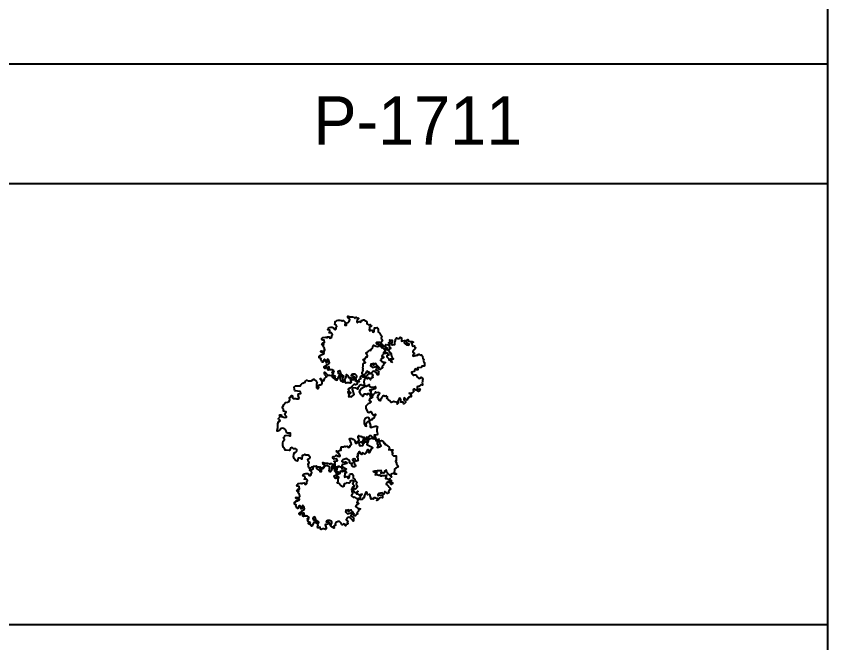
# Model space of a CAD drawing. Extents: x -74 to 94, y -49 to 40.
# Drawn here: x -26.44 to -16.39, y 20.81 to 28.57 of the extents above; entities that cross this region are included whole.
import ezdxf

# ---------------------------------------------------------------- set-up
doc = ezdxf.new("R2010")
doc.units = 0
doc.header["$LTSCALE"] = 100
doc.header["$MEASUREMENT"] = 0
doc.layers.add('FOLHA', color=3, linetype='CONTINUOUS')
doc.layers.add('P-ARVORE', color=2, linetype='CONTINUOUS')

# ---------------------------------------------------------------- blocks, each defined once
blk = doc.blocks.new('P-1712')
at = {"layer": 'P-ARVORE'}
for points in [[(0.552, 1.115), (0.553, 1.095), (0.553, 1.085, -0.241267), (0.578, 1.055), (0.582, 1.047), (0.588, 1.048), (0.599, 1.033), (0.594, 1.019), (0.592, 1.013), (0.592, 1.013), (0.594, 0.996), (0.608, 0.975), (0.586, 0.953), (0.586, 0.953), (0.579, 0.949, 0.173621), (0.535, 0.953, 0.819804), (0.538, 0.935, 0.238583), (0.554, 0.943, -0.071987), (0.562, 0.914, 0.4819), (0.606, 0.921, -2.033354), (0.608, 0.916, 0.200291), (0.594, 0.892, -0.184711), (0.62, 0.88, -0.06616), (0.63, 0.867, -0.3357), (0.664, 0.887, -0.100882), (0.64, 0.86, -0.328139), (0.62, 0.817, 0.072455), (0.598, 0.783, -0.04539), (0.614, 0.779, -0.409035), (0.621, 0.765, -0.231707), (0.6, 0.757, 0.688344), (0.594, 0.744, 0.463342), (0.584, 0.731, 0.184456), (0.643, 0.706, -0.713964), (0.644, 0.704, -0.221181), (0.621, 0.689, -0.314247), (0.608, 0.662, 0.565236), (0.607, 0.645), (0.61, 0.643), (0.603, 0.637), (0.594, 0.634), (0.581, 0.619), (0.566, 0.619, -0.457949), (0.566, 0.643, -0.060847), (0.524, 0.691, 0.212505), (0.5, 0.675, -0.463173), (0.491, 0.673, -0.876877), (0.492, 0.684), (0.501, 0.694), (0.472, 0.683), (0.467, 0.689), (0.462, 0.686, -0.248601), (0.459, 0.665), (0.482, 0.642), (0.525, 0.656), (0.538, 0.653), (0.535, 0.633), (0.526, 0.616, 0.31059), (0.541, 0.609), (0.559, 0.594), (0.561, 0.585), (0.558, 0.58), (0.559, 0.561), (0.554, 0.551), (0.547, 0.553, 0.178742), (0.501, 0.6), (0.482, 0.591, -0.164562), (0.466, 0.573), (0.468, 0.569), (0.485, 0.556, -0.443973), (0.479, 0.539, 0.51332), (0.488, 0.529), (0.489, 0.522), (0.484, 0.516), (0.462, 0.508), (0.46, 0.491), (0.458, 0.491), (0.449, 0.503), (0.448, 0.512), (0.432, 0.518), (0.421, 0.505), (0.417, 0.505), (0.409, 0.512), (0.404, 0.527), (0.4, 0.529), (0.384, 0.546), (0.368, 0.547), (0.338, 0.533), (0.332, 0.52), (0.34, 0.505), (0.321, 0.494, 0.65472), (0.318, 0.47, -1.420327), (0.314, 0.467, -0.331438), (0.3, 0.475, -0.460688), (0.28, 0.493), (0.272, 0.493), (0.271, 0.503), (0.264, 0.511), (0.265, 0.515, 0.634345), (0.288, 0.539, 0.42075), (0.25, 0.559), (0.239, 0.559), (0.222, 0.551), (0.218, 0.541, -0.317469), (0.258, 0.53, -0.414214), (0.253, 0.519), (0.223, 0.509), (0.216, 0.511), (0.208, 0.506), (0.217, 0.469, -0.529528), (0.209, 0.449), (0.204, 0.453, 0.163749), (0.155, 0.45), (0.148, 0.453), (0.145, 0.477), (0.124, 0.467), (0.114, 0.469), (0.112, 0.476), (0.118, 0.499, -0.454874), (0.124, 0.528), (0.128, 0.537), (0.094, 0.561), (0.084, 0.597), (0.079, 0.605), (0.07, 0.599), (0.064, 0.6), (0.061, 0.595), (0.056, 0.595), (0.055, 0.592), (0.058, 0.571), (0.076, 0.566), (0.088, 0.554), (0.089, 0.543), (0.098, 0.534), (0.098, 0.526), (0.068, 0.539), (0.046, 0.495, -0.998765), (0.034, 0.499), (0, 0.518), (0.002, 0.524, 1.066056), (0.022, 0.536), (-0.005, 0.545), (-0.014, 0.553), (0, 0.577), (-0.012, 0.575), (-0.015, 0.579), (-0.01, 0.59), (0.007, 0.596), (0.006, 0.601), (-0.016, 0.615), (-0.022, 0.613), (-0.032, 0.613), (-0.034, 0.62), (-0.043, 0.613), (-0.06, 0.613), (-0.064, 0.611), (-0.069, 0.613), (-0.07, 0.627), (-0.054, 0.635), (-0.052, 0.643), (-0.056, 0.655), (-0.078, 0.641), (-0.098, 0.639), (-0.102, 0.631), (-0.108, 0.631, -0.924966), (-0.098, 0.661), (-0.088, 0.657), (-0.09, 0.672, -0.613567), (-0.074, 0.677), (-0.06, 0.689), (-0.053, 0.701), (-0.048, 0.703), (-0.058, 0.735), (-0.065, 0.742), (-0.075, 0.745), (-0.08, 0.737), (-0.076, 0.713), (-0.081, 0.706), (-0.089, 0.703), (-0.098, 0.735, 0.675596), (-0.118, 0.738), (-0.133, 0.708), (-0.136, 0.708), (-0.145, 0.715), (-0.148, 0.73), (-0.16, 0.741), (-0.152, 0.752), (-0.156, 0.757), (-0.175, 0.763), (-0.175, 0.785), (-0.17, 0.786), (-0.167, 0.793), (-0.158, 0.791), (-0.152, 0.802), (-0.134, 0.803), (-0.133, 0.808), (-0.121, 0.812), (-0.113, 0.826), (-0.148, 0.829), (-0.158, 0.837, -0.466507), (-0.151, 0.849), (-0.12, 0.843), (-0.106, 0.863), (-0.114, 0.893), (-0.122, 0.895), (-0.128, 0.911), (-0.126, 0.916), (-0.118, 0.923), (-0.139, 0.923), (-0.145, 0.933), (-0.134, 0.947), (-0.133, 0.95), (-0.113, 0.95), (-0.11, 0.953), (-0.116, 0.981), (-0.121, 0.983), (-0.132, 0.983, -0.666205), (-0.138, 1.007), (-0.126, 1.017), (-0.096, 1.021), (-0.082, 1.013), (-0.072, 1.023), (-0.055, 1.025), (-0.047, 1.009), (-0.04, 1.005), (-0.022, 1.019), (-0.02, 1.041), (-0.012, 1.05), (-0.022, 1.062), (-0.024, 1.071), (-0.055, 1.074), (-0.043, 1.089), (-0.046, 1.105), (-0.071, 1.111), (-0.064, 1.127, -0.377852), (0.002, 1.134, 0.377569), (0.016, 1.115, 0.335227), (0.032, 1.123), (0.032, 1.123), (0.032, 1.142), (0.042, 1.153), (0.035, 1.169), (0.035, 1.169), (0.018, 1.177), (0.021, 1.203), (0.021, 1.213), (0.028, 1.214, -0.287376), (0.096, 1.227), (0.107, 1.218), (0.118, 1.225), (0.126, 1.224), (0.132, 1.217), (0.141, 1.211), (0.144, 1.185), (0.139, 1.173), (0.14, 1.167), (0.161, 1.168), (0.16, 1.193), (0.164, 1.198), (0.186, 1.207, 0.302168), (0.2, 1.248), (0.194, 1.25), (0.182, 1.258), (0.18, 1.269), (0.177, 1.27), (0.177, 1.279), (0.183, 1.279), (0.208, 1.271), (0.237, 1.272), (0.253, 1.267), (0.264, 1.253), (0.268, 1.256), (0.272, 1.264), (0.281, 1.266), (0.294, 1.255), (0.301, 1.253), (0.308, 1.258), (0.312, 1.255), (0.312, 1.245), (0.308, 1.241), (0.302, 1.244), (0.298, 1.243), (0.29, 1.212), (0.294, 1.201), (0.299, 1.201), (0.31, 1.211), (0.321, 1.215), (0.337, 1.204), (0.343, 1.225), (0.358, 1.226), (0.368, 1.234), (0.376, 1.234), (0.39, 1.225), (0.398, 1.223), (0.413, 1.208), (0.415, 1.193), (0.423, 1.179), (0.436, 1.173), (0.456, 1.177), (0.461, 1.165), (0.467, 1.164), (0.471, 1.157), (0.468, 1.151), (0.452, 1.153), (0.448, 1.146), (0.448, 1.123), (0.448, 1.123), (0.444, 1.116), (0.446, 1.101), (0.454, 1.097), (0.465, 1.104), (0.472, 1.102), (0.48, 1.104), (0.486, 1.101), (0.487, 1.083), (0.5, 1.085), (0.505, 1.089), (0.51, 1.133), (0.525, 1.135), (0.54, 1.138), (0.551, 1.125)], [(-0.454, 0.417), (-0.422, 0.418), (-0.409, 0.418, -0.241267), (-0.363, 0.456), (-0.351, 0.461), (-0.352, 0.47), (-0.329, 0.488), (-0.309, 0.479), (-0.3, 0.477), (-0.3, 0.477), (-0.274, 0.479), (-0.243, 0.5), (-0.209, 0.468), (-0.209, 0.468), (-0.203, 0.458, 0.173621), (-0.209, 0.392, 0.819804), (-0.183, 0.395, 0.238583), (-0.194, 0.42, -0.071987), (-0.151, 0.431, 0.4819), (-0.161, 0.497, -2.033354), (-0.154, 0.5, 0.200291), (-0.118, 0.48, -0.184711), (-0.1, 0.519, -0.06616), (-0.081, 0.533, -0.3357), (-0.111, 0.585, -0.100882), (-0.07, 0.548, -0.328139), (-0.006, 0.518, 0.072455), (0.046, 0.486, -0.04539), (0.051, 0.509, -0.409035), (0.072, 0.521, -0.231707), (0.085, 0.488, 0.688344), (0.104, 0.479, 0.463342), (0.123, 0.464, 0.184456), (0.161, 0.554, -0.713964), (0.164, 0.554, -0.221181), (0.186, 0.521, -0.314247), (0.227, 0.5, 0.565236), (0.253, 0.5), (0.256, 0.503), (0.265, 0.494), (0.269, 0.479), (0.292, 0.461), (0.292, 0.438, -0.457949), (0.255, 0.438, -0.060847), (0.184, 0.374, 0.212505), (0.208, 0.339, -0.463173), (0.21, 0.326, -0.876877), (0.194, 0.327), (0.179, 0.341), (0.195, 0.297), (0.187, 0.29), (0.191, 0.281, -0.248601), (0.222, 0.278), (0.257, 0.311), (0.236, 0.377), (0.241, 0.395), (0.271, 0.392), (0.296, 0.377, 0.31059), (0.306, 0.401), (0.329, 0.428), (0.342, 0.431), (0.35, 0.425), (0.378, 0.428), (0.393, 0.419), (0.39, 0.41, 0.178742), (0.32, 0.341), (0.333, 0.312, -0.164562), (0.361, 0.287), (0.366, 0.29), (0.386, 0.317, -0.443973), (0.412, 0.308, 0.51332), (0.427, 0.321), (0.437, 0.323), (0.446, 0.315), (0.458, 0.281), (0.483, 0.279), (0.483, 0.276), (0.466, 0.263), (0.452, 0.26), (0.443, 0.236), (0.462, 0.221), (0.463, 0.215), (0.452, 0.203), (0.429, 0.195), (0.427, 0.188), (0.401, 0.164), (0.399, 0.141), (0.42, 0.096), (0.44, 0.086), (0.463, 0.099), (0.479, 0.071, 0.65472), (0.515, 0.065, -1.420327), (0.52, 0.059, -0.331438), (0.507, 0.039, -0.460688), (0.48, 0.008), (0.481, -0.004), (0.465, -0.004), (0.454, -0.015), (0.448, -0.013, 0.634345), (0.411, 0.021, 0.42075), (0.382, -0.036), (0.381, -0.052), (0.393, -0.079), (0.408, -0.085, -0.317469), (0.425, -0.025, -0.414214), (0.442, -0.031), (0.457, -0.076), (0.454, -0.088), (0.461, -0.099), (0.517, -0.085, -0.529528), (0.547, -0.097), (0.541, -0.105, 0.163749), (0.545, -0.178), (0.54, -0.189), (0.505, -0.193), (0.519, -0.225), (0.516, -0.241), (0.506, -0.244), (0.471, -0.235, -0.454874), (0.428, -0.225), (0.414, -0.219), (0.379, -0.271), (0.325, -0.286), (0.312, -0.292), (0.321, -0.307), (0.32, -0.315), (0.328, -0.319), (0.328, -0.327), (0.332, -0.328), (0.364, -0.324), (0.371, -0.297), (0.389, -0.279), (0.406, -0.277), (0.419, -0.264), (0.431, -0.264), (0.412, -0.31), (0.478, -0.343, -0.998765), (0.471, -0.36), (0.443, -0.412), (0.434, -0.408, 1.066056), (0.416, -0.379), (0.403, -0.418), (0.39, -0.432), (0.355, -0.412), (0.357, -0.429), (0.352, -0.433), (0.335, -0.426), (0.326, -0.4), (0.319, -0.402), (0.297, -0.435), (0.3, -0.445), (0.301, -0.459), (0.29, -0.463), (0.301, -0.475), (0.301, -0.501), (0.304, -0.508), (0.301, -0.514), (0.28, -0.516), (0.268, -0.493), (0.256, -0.49), (0.237, -0.496), (0.258, -0.529), (0.262, -0.559), (0.274, -0.565), (0.273, -0.574, -0.924966), (0.229, -0.559), (0.234, -0.543), (0.212, -0.547, -0.613567), (0.204, -0.522), (0.187, -0.502), (0.169, -0.49), (0.166, -0.484), (0.118, -0.499), (0.107, -0.508), (0.102, -0.523), (0.115, -0.531), (0.15, -0.526), (0.161, -0.532), (0.165, -0.544), (0.118, -0.559, 0.675596), (0.113, -0.589), (0.158, -0.61), (0.158, -0.616), (0.148, -0.628), (0.125, -0.633), (0.108, -0.651), (0.092, -0.64), (0.085, -0.646), (0.076, -0.673), (0.043, -0.673), (0.041, -0.667), (0.031, -0.661), (0.034, -0.649), (0.017, -0.64), (0.016, -0.612), (0.008, -0.61), (0.002, -0.592), (-0.019, -0.58), (-0.024, -0.634), (-0.035, -0.649, -0.466507), (-0.053, -0.637), (-0.045, -0.592), (-0.074, -0.57), (-0.119, -0.582), (-0.122, -0.594), (-0.146, -0.604), (-0.154, -0.601), (-0.164, -0.588), (-0.164, -0.619), (-0.179, -0.628), (-0.201, -0.613), (-0.205, -0.61), (-0.205, -0.58), (-0.209, -0.577), (-0.251, -0.585), (-0.254, -0.592), (-0.255, -0.609, -0.666205), (-0.29, -0.618), (-0.305, -0.601), (-0.312, -0.555), (-0.299, -0.535), (-0.315, -0.519), (-0.317, -0.493), (-0.294, -0.481), (-0.288, -0.472), (-0.309, -0.444), (-0.341, -0.441), (-0.355, -0.429), (-0.373, -0.444), (-0.387, -0.448), (-0.391, -0.493), (-0.413, -0.475), (-0.437, -0.48), (-0.447, -0.517), (-0.471, -0.508, -0.377852), (-0.481, -0.409, 0.377569), (-0.453, -0.387, 0.335227), (-0.465, -0.363), (-0.465, -0.363), (-0.493, -0.363), (-0.51, -0.348), (-0.534, -0.358), (-0.534, -0.358), (-0.546, -0.384), (-0.584, -0.379), (-0.6, -0.379), (-0.601, -0.369, -0.287376), (-0.621, -0.268), (-0.607, -0.25), (-0.617, -0.234), (-0.616, -0.222), (-0.605, -0.214), (-0.596, -0.199), (-0.557, -0.195), (-0.54, -0.202), (-0.531, -0.202), (-0.532, -0.169), (-0.569, -0.172), (-0.577, -0.166), (-0.591, -0.133, 0.302168), (-0.652, -0.111), (-0.655, -0.121), (-0.667, -0.138), (-0.683, -0.142), (-0.685, -0.145), (-0.698, -0.145), (-0.699, -0.136), (-0.687, -0.1), (-0.688, -0.055), (-0.681, -0.031), (-0.66, -0.016), (-0.664, -0.01), (-0.676, -0.003), (-0.679, 0.011), (-0.663, 0.029), (-0.66, 0.041), (-0.667, 0.05), (-0.663, 0.056), (-0.648, 0.057), (-0.642, 0.05), (-0.646, 0.042), (-0.644, 0.036), (-0.598, 0.023), (-0.581, 0.03), (-0.582, 0.038), (-0.597, 0.054), (-0.602, 0.071), (-0.586, 0.094), (-0.617, 0.104), (-0.619, 0.126), (-0.631, 0.14), (-0.631, 0.152), (-0.618, 0.173), (-0.615, 0.185), (-0.592, 0.209), (-0.57, 0.212), (-0.549, 0.224), (-0.539, 0.243), (-0.545, 0.273), (-0.528, 0.281), (-0.526, 0.29), (-0.515, 0.296), (-0.506, 0.291), (-0.509, 0.267), (-0.499, 0.26), (-0.464, 0.261), (-0.464, 0.261), (-0.454, 0.255), (-0.431, 0.257), (-0.426, 0.269), (-0.436, 0.287), (-0.433, 0.296), (-0.436, 0.309), (-0.431, 0.317), (-0.405, 0.32), (-0.408, 0.338), (-0.414, 0.347), (-0.48, 0.354), (-0.483, 0.377), (-0.487, 0.398), (-0.467, 0.416)], [(0.243, -0.696), (0.244, -0.717), (0.244, -0.726, -0.241267), (0.269, -0.756), (0.273, -0.764), (0.279, -0.764), (0.29, -0.779), (0.285, -0.792), (0.283, -0.798), (0.283, -0.798), (0.285, -0.816), (0.299, -0.836), (0.277, -0.859), (0.277, -0.859), (0.27, -0.863, 0.173621), (0.226, -0.859, 0.819804), (0.229, -0.876, 0.238583), (0.245, -0.869, -0.071987), (0.253, -0.898, 0.4819), (0.297, -0.891, -2.033354), (0.299, -0.896, 0.200291), (0.285, -0.92, -0.184711), (0.311, -0.932, -0.06616), (0.321, -0.944, -0.3357), (0.355, -0.924, -0.100882), (0.331, -0.952, -0.328139), (0.311, -0.994, 0.072455), (0.289, -1.029, -0.04539), (0.305, -1.032, -0.409035), (0.312, -1.046, -0.231707), (0.291, -1.055, 0.688344), (0.285, -1.068, 0.463342), (0.275, -1.08, 0.184456), (0.334, -1.106, -0.713964), (0.335, -1.108, -0.221181), (0.312, -1.122, -0.314247), (0.299, -1.15, 0.565236), (0.298, -1.167), (0.301, -1.169), (0.294, -1.175), (0.285, -1.178), (0.272, -1.193), (0.257, -1.193, -0.457949), (0.257, -1.168, -0.060847), (0.215, -1.121, 0.212505), (0.191, -1.137, -0.463173), (0.182, -1.138, -0.876877), (0.183, -1.128), (0.192, -1.118), (0.163, -1.128), (0.158, -1.123), (0.153, -1.126, -0.248601), (0.15, -1.146), (0.173, -1.17), (0.216, -1.156), (0.229, -1.159), (0.226, -1.179), (0.217, -1.196, 0.31059), (0.232, -1.202), (0.25, -1.218), (0.252, -1.226), (0.249, -1.232), (0.25, -1.25), (0.245, -1.26), (0.238, -1.258, 0.178742), (0.192, -1.212), (0.173, -1.22, -0.164562), (0.157, -1.239), (0.159, -1.242), (0.176, -1.256, -0.443973), (0.17, -1.273, 0.51332), (0.179, -1.283), (0.18, -1.29), (0.175, -1.296), (0.153, -1.304), (0.151, -1.32), (0.149, -1.32), (0.14, -1.309), (0.139, -1.3), (0.123, -1.294), (0.112, -1.306), (0.108, -1.307), (0.1, -1.3), (0.095, -1.284), (0.091, -1.283), (0.075, -1.266), (0.059, -1.264), (0.029, -1.278), (0.023, -1.292), (0.031, -1.307), (0.012, -1.318, 0.65472), (0.009, -1.342, -1.420327), (0.005, -1.345, -0.331438), (-0.009, -1.336, -0.460688), (-0.029, -1.318), (-0.037, -1.319), (-0.038, -1.308), (-0.045, -1.301), (-0.044, -1.297, 0.634345), (-0.021, -1.272, 0.42075), (-0.059, -1.253), (-0.07, -1.252), (-0.087, -1.26), (-0.091, -1.27, -0.317469), (-0.051, -1.282, -0.414214), (-0.056, -1.293), (-0.086, -1.303), (-0.093, -1.301), (-0.101, -1.306), (-0.092, -1.343, -0.529528), (-0.1, -1.363), (-0.105, -1.359, 0.163749), (-0.154, -1.362), (-0.161, -1.358), (-0.164, -1.335), (-0.185, -1.344), (-0.195, -1.342), (-0.197, -1.336), (-0.191, -1.312, -0.454874), (-0.185, -1.284), (-0.181, -1.274), (-0.215, -1.251), (-0.225, -1.215), (-0.23, -1.206), (-0.239, -1.212), (-0.245, -1.212), (-0.248, -1.217), (-0.253, -1.217), (-0.254, -1.22), (-0.251, -1.241), (-0.233, -1.246), (-0.221, -1.258), (-0.22, -1.269), (-0.211, -1.278), (-0.211, -1.286), (-0.241, -1.273), (-0.263, -1.317, -0.998765), (-0.275, -1.312), (-0.309, -1.294), (-0.307, -1.287, 1.066056), (-0.287, -1.276), (-0.314, -1.267), (-0.323, -1.258), (-0.309, -1.235), (-0.321, -1.236), (-0.324, -1.233), (-0.319, -1.222), (-0.302, -1.216), (-0.303, -1.211), (-0.325, -1.196), (-0.331, -1.198), (-0.341, -1.199), (-0.343, -1.192), (-0.352, -1.199), (-0.369, -1.199), (-0.373, -1.201), (-0.378, -1.199), (-0.379, -1.185), (-0.363, -1.177), (-0.361, -1.169), (-0.365, -1.156), (-0.387, -1.17), (-0.407, -1.173), (-0.411, -1.181), (-0.417, -1.18, -0.924966), (-0.407, -1.151), (-0.397, -1.154), (-0.399, -1.14, -0.613567), (-0.383, -1.134), (-0.369, -1.123), (-0.362, -1.111), (-0.357, -1.109), (-0.367, -1.077), (-0.374, -1.07), (-0.384, -1.066), (-0.389, -1.075), (-0.385, -1.098), (-0.39, -1.106), (-0.398, -1.108), (-0.407, -1.077, 0.675596), (-0.427, -1.074), (-0.442, -1.104), (-0.445, -1.104), (-0.454, -1.097), (-0.457, -1.082), (-0.469, -1.07), (-0.461, -1.06), (-0.465, -1.055), (-0.484, -1.049), (-0.484, -1.027), (-0.479, -1.026), (-0.476, -1.019), (-0.467, -1.021), (-0.461, -1.01), (-0.443, -1.009), (-0.442, -1.004), (-0.43, -1), (-0.422, -0.986), (-0.457, -0.982), (-0.467, -0.975, -0.466507), (-0.46, -0.963), (-0.429, -0.968), (-0.415, -0.949), (-0.423, -0.919), (-0.431, -0.917), (-0.437, -0.901), (-0.435, -0.896), (-0.427, -0.889), (-0.448, -0.889), (-0.454, -0.879), (-0.443, -0.864), (-0.442, -0.862), (-0.422, -0.862), (-0.419, -0.859), (-0.425, -0.831), (-0.43, -0.829), (-0.441, -0.828, -0.666205), (-0.447, -0.805), (-0.435, -0.795), (-0.405, -0.79), (-0.391, -0.799), (-0.381, -0.788), (-0.364, -0.787), (-0.356, -0.802), (-0.349, -0.806), (-0.331, -0.792), (-0.329, -0.771), (-0.321, -0.762), (-0.331, -0.75), (-0.333, -0.74), (-0.364, -0.738), (-0.352, -0.723), (-0.355, -0.707), (-0.38, -0.7), (-0.373, -0.684, -0.377852), (-0.307, -0.678, 0.377569), (-0.293, -0.696, 0.335227), (-0.277, -0.688), (-0.277, -0.688), (-0.277, -0.67), (-0.267, -0.658), (-0.274, -0.642), (-0.274, -0.642), (-0.291, -0.634), (-0.288, -0.609), (-0.288, -0.598), (-0.281, -0.598, -0.287376), (-0.213, -0.584), (-0.202, -0.594), (-0.191, -0.587), (-0.183, -0.588), (-0.177, -0.595), (-0.168, -0.601), (-0.165, -0.627), (-0.17, -0.638), (-0.169, -0.644), (-0.148, -0.644), (-0.149, -0.619), (-0.145, -0.614), (-0.123, -0.604, 0.302168), (-0.109, -0.564), (-0.115, -0.562), (-0.127, -0.554), (-0.129, -0.543), (-0.132, -0.542), (-0.132, -0.533), (-0.126, -0.532), (-0.101, -0.54), (-0.072, -0.54), (-0.056, -0.544), (-0.045, -0.558), (-0.041, -0.556), (-0.037, -0.548), (-0.028, -0.546), (-0.015, -0.556), (-0.008, -0.558), (-0.001, -0.554), (0.003, -0.556), (0.003, -0.566), (-0.001, -0.57), (-0.007, -0.568), (-0.011, -0.569), (-0.019, -0.6), (-0.015, -0.611), (-0.01, -0.61), (0.001, -0.6), (0.012, -0.597), (0.028, -0.608), (0.034, -0.587), (0.049, -0.586), (0.059, -0.578), (0.067, -0.578), (0.081, -0.586), (0.089, -0.588), (0.104, -0.604), (0.106, -0.618), (0.114, -0.632), (0.127, -0.639), (0.147, -0.635), (0.152, -0.646), (0.158, -0.648), (0.162, -0.655), (0.159, -0.661), (0.143, -0.659), (0.139, -0.666), (0.139, -0.689), (0.139, -0.689), (0.135, -0.696), (0.137, -0.711), (0.145, -0.714), (0.156, -0.708), (0.163, -0.71), (0.171, -0.708), (0.177, -0.711), (0.178, -0.728), (0.191, -0.726), (0.196, -0.722), (0.201, -0.678), (0.216, -0.676), (0.231, -0.674), (0.242, -0.687)]]:
    blk.add_lwpolyline(points, format="xyb", close=True, dxfattribs=at)
for points in [[(0.733, 0.704), (0.723, 0.713), (0.725, 0.724), (0.705, 0.742), (0.708, 0.75), (0.745, 0.751), (0.729, 0.767), (0.725, 0.787), (0.713, 0.795), (0.717, 0.81), (0.711, 0.822), (0.701, 0.823), (0.697, 0.834), (0.683, 0.854), (0.683, 0.854), (0.666, 0.865), (0.68, 0.868), (0.709, 0.881), (0.7, 0.887), (0.695, 0.898), (0.698, 0.912), (0.687, 0.922), (0.671, 0.926), (0.689, 0.93), (0.699, 0.94), (0.684, 0.947), (0.685, 0.955), (0.695, 0.954), (0.703, 0.967), (0.698, 0.988), (0.726, 0.981), (0.721, 0.954), (0.717, 0.943), (0.725, 0.942), (0.719, 0.927), (0.73, 0.925), (0.759, 0.928), (0.759, 0.936), (0.76, 0.959), (0.769, 0.978), (0.769, 0.994), (0.781, 1.012), (0.796, 1.004), (0.805, 1.003), (0.815, 1.003), (0.827, 1.018), (0.843, 1.011), (0.842, 0.985), (0.841, 0.969), (0.859, 0.972), (0.88, 0.978), (0.887, 0.965), (0.877, 0.951), (0.889, 0.938), (0.905, 0.924), (0.929, 0.922), (0.936, 0.934), (0.916, 0.939), (0.899, 0.97), (0.903, 0.982), (0.911, 0.983), (0.921, 0.991), (0.931, 0.97), (0.949, 0.965), (0.976, 0.964), (0.993, 0.956), (0.975, 0.95), (0.965, 0.945), (0.976, 0.925), (0.974, 0.919), (0.985, 0.906), (1.004, 0.91), (1.004, 0.902), (1.01, 0.891), (1.02, 0.887), (0.983, 0.841), (0.985, 0.834), (1.003, 0.818), (0.989, 0.803), (0.983, 0.79), (0.989, 0.784), (1.03, 0.796), (1.037, 0.794), (1.045, 0.803), (1.055, 0.8), (1.057, 0.809), (1.072, 0.798), (1.089, 0.8), (1.101, 0.783), (1.106, 0.752), (1.121, 0.742), (1.117, 0.724), (1.117, 0.724), (1.121, 0.71), (1.129, 0.704), (1.127, 0.672), (1.122, 0.662), (1.093, 0.66), (1.089, 0.648), (1.086, 0.644), (1.056, 0.638), (1.041, 0.64), (1.045, 0.615), (1.031, 0.613), (1.011, 0.628), (1.007, 0.62), (1.001, 0.594), (0.968, 0.587), (0.968, 0.58), (0.973, 0.559), (0.99, 0.546), (0.997, 0.553), (1.021, 0.552), (1.023, 0.55), (1.036, 0.524), (1.052, 0.518), (1.063, 0.507), (1.082, 0.516), (1.087, 0.524), (1.101, 0.514), (1.107, 0.498), (1.103, 0.491), (1.103, 0.482), (1.103, 0.468), (1.097, 0.454), (1.104, 0.436), (1.103, 0.426), (1.083, 0.43), (1.081, 0.428), (1.059, 0.409), (1.05, 0.407), (1.035, 0.403), (1.035, 0.384), (1.051, 0.377), (1.07, 0.381), (1.073, 0.376), (1.06, 0.35), (1.055, 0.347), (1.025, 0.364), (1.009, 0.377), (0.997, 0.373), (0.989, 0.364), (0.996, 0.346), (0.985, 0.334), (0.98, 0.33), (0.969, 0.327), (0.964, 0.32), (0.939, 0.325), (0.95, 0.32), (0.962, 0.302), (0.962, 0.28), (0.943, 0.28), (0.935, 0.274), (0.934, 0.269), (0.92, 0.262), (0.913, 0.244), (0.909, 0.239), (0.885, 0.263), (0.877, 0.267), (0.87, 0.252), (0.873, 0.244), (0.891, 0.224), (0.891, 0.209), (0.885, 0.201), (0.875, 0.194), (0.869, 0.195), (0.865, 0.213), (0.857, 0.215), (0.836, 0.216), (0.836, 0.216), (0.835, 0.241), (0.835, 0.241), (0.82, 0.264), (0.812, 0.26), (0.805, 0.24), (0.799, 0.23), (0.799, 0.222), (0.8, 0.213), (0.803, 0.2), (0.79, 0.19), (0.793, 0.196), (0.785, 0.21), (0.777, 0.213), (0.755, 0.22), (0.747, 0.228), (0.739, 0.22), (0.713, 0.21), (0.707, 0.219), (0.697, 0.23), (0.681, 0.237), (0.68, 0.244), (0.677, 0.25), (0.665, 0.26), (0.663, 0.268), (0.669, 0.275), (0.67, 0.281), (0.657, 0.29), (0.647, 0.292), (0.641, 0.284), (0.622, 0.292), (0.617, 0.293), (0.606, 0.278), (0.595, 0.262), (0.591, 0.256), (0.583, 0.242), (0.578, 0.23), (0.567, 0.234), (0.557, 0.248), (0.556, 0.263), (0.547, 0.272), (0.549, 0.288), (0.563, 0.307), (0.565, 0.311), (0.573, 0.324), (0.564, 0.334), (0.537, 0.33), (0.535, 0.334), (0.52, 0.341), (0.511, 0.326), (0.493, 0.303), (0.486, 0.296), (0.475, 0.299), (0.475, 0.316), (0.467, 0.324), (0.463, 0.336), (0.467, 0.349), (0.455, 0.355), (0.45, 0.366), (0.461, 0.369), (0.48, 0.372), (0.501, 0.379), (0.521, 0.384), (0.525, 0.389), (0.519, 0.408), (0.507, 0.398), (0.492, 0.395), (0.471, 0.396), (0.451, 0.402), (0.444, 0.414), (0.445, 0.428), (0.438, 0.43), (0.426, 0.419), (0.405, 0.406), (0.391, 0.41), (0.385, 0.42), (0.386, 0.442), (0.379, 0.463), (0.384, 0.489), (0.38, 0.49), (0.397, 0.506), (0.396, 0.513), (0.385, 0.518), (0.367, 0.522), (0.361, 0.528), (0.389, 0.53), (0.411, 0.537), (0.423, 0.544), (0.421, 0.554), (0.441, 0.568), (0.457, 0.569), (0.447, 0.58), (0.434, 0.586), (0.413, 0.597), (0.411, 0.592), (0.399, 0.574), (0.393, 0.564), (0.379, 0.553), (0.374, 0.548), (0.359, 0.562), (0.355, 0.573), (0.355, 0.584), (0.364, 0.596), (0.368, 0.605), (0.36, 0.614), (0.37, 0.624), (0.366, 0.632), (0.363, 0.636), (0.365, 0.645), (0.367, 0.662), (0.369, 0.687), (0.385, 0.7), (0.396, 0.705), (0.379, 0.717), (0.386, 0.725), (0.371, 0.736), (0.369, 0.743), (0.383, 0.751), (0.393, 0.75), (0.405, 0.774), (0.417, 0.772), (0.423, 0.793), (0.419, 0.798), (0.402, 0.82), (0.403, 0.822), (0.421, 0.834), (0.429, 0.841), (0.429, 0.841), (0.452, 0.858), (0.461, 0.855), (0.469, 0.876), (0.475, 0.876), (0.482, 0.882), (0.482, 0.882), (0.491, 0.914), (0.493, 0.917), (0.501, 0.918), (0.497, 0.922), (0.527, 0.908), (0.547, 0.904), (0.557, 0.909), (0.584, 0.923), (0.586, 0.928), (0.585, 0.957), (0.596, 0.944), (0.589, 0.929), (0.597, 0.922), (0.61, 0.913), (0.623, 0.903), (0.631, 0.908), (0.641, 0.914), (0.65, 0.929), (0.644, 0.904), (0.639, 0.859), (0.633, 0.841), (0.62, 0.83), (0.621, 0.822), (0.639, 0.816), (0.654, 0.827), (0.667, 0.826), (0.673, 0.81), (0.687, 0.8), (0.684, 0.795), (0.663, 0.787), (0.659, 0.777), (0.675, 0.764), (0.688, 0.748), (0.685, 0.74), (0.702, 0.736), (0.712, 0.718), (0.721, 0.713), (0.733, 0.704)], [(0.487, -0.648), (0.5, -0.646), (0.508, -0.653), (0.535, -0.648), (0.539, -0.655), (0.518, -0.686), (0.541, -0.682), (0.559, -0.691), (0.573, -0.686), (0.582, -0.698), (0.595, -0.7), (0.602, -0.693), (0.614, -0.696), (0.638, -0.696), (0.638, -0.696), (0.657, -0.689), (0.651, -0.703), (0.645, -0.733), (0.655, -0.73), (0.666, -0.733), (0.676, -0.743), (0.691, -0.74), (0.703, -0.73), (0.695, -0.746), (0.698, -0.76), (0.712, -0.752), (0.718, -0.758), (0.712, -0.766), (0.717, -0.779), (0.737, -0.788), (0.715, -0.806), (0.697, -0.786), (0.69, -0.777), (0.684, -0.782), (0.676, -0.768), (0.668, -0.776), (0.653, -0.801), (0.659, -0.806), (0.677, -0.821), (0.688, -0.839), (0.7, -0.849), (0.708, -0.868), (0.692, -0.876), (0.686, -0.883), (0.681, -0.891), (0.685, -0.909), (0.67, -0.918), (0.65, -0.902), (0.637, -0.892), (0.629, -0.908), (0.621, -0.929), (0.607, -0.927), (0.602, -0.91), (0.584, -0.912), (0.563, -0.917), (0.548, -0.935), (0.553, -0.948), (0.569, -0.935), (0.604, -0.939), (0.611, -0.95), (0.608, -0.956), (0.608, -0.97), (0.585, -0.966), (0.571, -0.977), (0.554, -0.998), (0.537, -1.006), (0.543, -0.989), (0.545, -0.978), (0.522, -0.975), (0.519, -0.97), (0.502, -0.97), (0.493, -0.989), (0.487, -0.984), (0.475, -0.982), (0.466, -0.988), (0.45, -0.931), (0.443, -0.928), (0.42, -0.934), (0.416, -0.913), (0.409, -0.9), (0.401, -0.902), (0.386, -0.942), (0.38, -0.946), (0.383, -0.959), (0.375, -0.964), (0.381, -0.972), (0.363, -0.977), (0.355, -0.993), (0.334, -0.992), (0.306, -0.978), (0.289, -0.984), (0.276, -0.97), (0.276, -0.97), (0.264, -0.965), (0.254, -0.968), (0.228, -0.947), (0.224, -0.938), (0.239, -0.912), (0.232, -0.903), (0.231, -0.898), (0.244, -0.87), (0.254, -0.859), (0.232, -0.847), (0.238, -0.835), (0.261, -0.828), (0.258, -0.82), (0.24, -0.8), (0.254, -0.769), (0.249, -0.765), (0.229, -0.756), (0.208, -0.763), (0.21, -0.772), (0.195, -0.791), (0.191, -0.791), (0.163, -0.787), (0.149, -0.796), (0.134, -0.798), (0.129, -0.819), (0.133, -0.828), (0.117, -0.833), (0.1, -0.828), (0.097, -0.821), (0.09, -0.816), (0.078, -0.808), (0.071, -0.795), (0.052, -0.79), (0.045, -0.783), (0.06, -0.769), (0.059, -0.767), (0.057, -0.738), (0.061, -0.729), (0.066, -0.715), (0.051, -0.703), (0.036, -0.712), (0.028, -0.73), (0.022, -0.729), (0.008, -0.703), (0.009, -0.697), (0.041, -0.683), (0.061, -0.678), (0.065, -0.666), (0.062, -0.654), (0.043, -0.649), (0.04, -0.633), (0.04, -0.627), (0.044, -0.616), (0.041, -0.608), (0.06, -0.59), (0.049, -0.597), (0.027, -0.596), (0.01, -0.583), (0.022, -0.567), (0.021, -0.557), (0.018, -0.554), (0.02, -0.538), (0.009, -0.522), (0.008, -0.516), (0.042, -0.511), (0.05, -0.507), (0.041, -0.492), (0.034, -0.49), (0.006, -0.492), (-0.005, -0.483), (-0.008, -0.474), (-0.008, -0.462), (-0.004, -0.458), (0.013, -0.465), (0.019, -0.46), (0.033, -0.444), (0.033, -0.444), (0.054, -0.457), (0.054, -0.457), (0.081, -0.459), (0.082, -0.45), (0.07, -0.432), (0.066, -0.422), (0.06, -0.417), (0.052, -0.413), (0.04, -0.407), (0.039, -0.391), (0.042, -0.396), (0.058, -0.398), (0.065, -0.394), (0.083, -0.38), (0.094, -0.379), (0.093, -0.367), (0.101, -0.34), (0.111, -0.341), (0.126, -0.339), (0.141, -0.33), (0.148, -0.334), (0.154, -0.335), (0.169, -0.332), (0.177, -0.334), (0.179, -0.344), (0.183, -0.348), (0.199, -0.342), (0.205, -0.336), (0.203, -0.326), (0.221, -0.316), (0.224, -0.312), (0.219, -0.294), (0.212, -0.275), (0.21, -0.269), (0.203, -0.254), (0.196, -0.243), (0.206, -0.236), (0.223, -0.237), (0.236, -0.245), (0.249, -0.243), (0.26, -0.255), (0.268, -0.276), (0.269, -0.281), (0.275, -0.295), (0.288, -0.293), (0.302, -0.269), (0.306, -0.27), (0.32, -0.262), (0.313, -0.245), (0.305, -0.218), (0.304, -0.208), (0.313, -0.201), (0.327, -0.211), (0.338, -0.209), (0.35, -0.213), (0.358, -0.224), (0.37, -0.218), (0.381, -0.22), (0.378, -0.231), (0.369, -0.248), (0.362, -0.269), (0.354, -0.288), (0.356, -0.294), (0.375, -0.3), (0.374, -0.285), (0.38, -0.271), (0.394, -0.255), (0.41, -0.243), (0.424, -0.244), (0.435, -0.253), (0.441, -0.249), (0.439, -0.232), (0.441, -0.208), (0.452, -0.199), (0.464, -0.2), (0.481, -0.214), (0.502, -0.22), (0.52, -0.24), (0.523, -0.237), (0.526, -0.26), (0.532, -0.264), (0.543, -0.258), (0.556, -0.245), (0.565, -0.245), (0.55, -0.268), (0.543, -0.29), (0.541, -0.303), (0.551, -0.308), (0.55, -0.332), (0.541, -0.346), (0.556, -0.344), (0.569, -0.338), (0.59, -0.327), (0.587, -0.322), (0.58, -0.302), (0.575, -0.292), (0.574, -0.274), (0.574, -0.267), (0.593, -0.262), (0.605, -0.266), (0.614, -0.272), (0.618, -0.287), (0.623, -0.295), (0.635, -0.294), (0.637, -0.308), (0.646, -0.31), (0.651, -0.309), (0.657, -0.317), (0.669, -0.328), (0.688, -0.345), (0.69, -0.365), (0.687, -0.377), (0.707, -0.371), (0.709, -0.381), (0.727, -0.375), (0.734, -0.378), (0.732, -0.393), (0.725, -0.401), (0.737, -0.424), (0.729, -0.433), (0.742, -0.451), (0.749, -0.45), (0.776, -0.449), (0.777, -0.452), (0.776, -0.473), (0.778, -0.484), (0.778, -0.484), (0.777, -0.512), (0.77, -0.518), (0.782, -0.536), (0.779, -0.542), (0.779, -0.551), (0.779, -0.551), (0.8, -0.577), (0.801, -0.58), (0.797, -0.587), (0.802, -0.587), (0.774, -0.602), (0.758, -0.616), (0.757, -0.627), (0.752, -0.657), (0.755, -0.662), (0.779, -0.678), (0.762, -0.679), (0.754, -0.665), (0.744, -0.668), (0.729, -0.673), (0.713, -0.677), (0.712, -0.686), (0.711, -0.698), (0.718, -0.714), (0.702, -0.695), (0.668, -0.664), (0.657, -0.648), (0.655, -0.631), (0.649, -0.628), (0.633, -0.639), (0.633, -0.657), (0.625, -0.667), (0.608, -0.662), (0.592, -0.668), (0.59, -0.663), (0.596, -0.641), (0.59, -0.632), (0.57, -0.637), (0.55, -0.638), (0.545, -0.631), (0.532, -0.642), (0.511, -0.639), (0.502, -0.644), (0.487, -0.648)]]:
    blk.add_lwpolyline(points, dxfattribs=at)
blk = doc.blocks.new('FOLHAVERDE')
at = {"layer": 'FOLHA', "linetype": 'CONTINUOUS'}
blk.add_line((-5.455, 2.298), (-5.455, 37.298), dxfattribs=at)

msp = doc.modelspace()

# ---------------------------------------------------------------- linework, layer by layer
at = {"layer": 'FOLHA', "linetype": 'CONTINUOUS'}
for p, q in [((-16.389, 4.182), (-16.389, 37.182)), ((-38.389, 27.984), (-16.389, 27.984)), ((-38.389, 26.503), (-16.389, 26.503)), ((-38.389, 21.037), (-16.389, 21.037))]:
    msp.add_line(p, q, dxfattribs=at)

# ---------------------------------------------------------------- block references
msp.add_blockref('FOLHAVERDE', (-10.934, 1.884), dxfattribs=at)
at = {"layer": 'P-ARVORE', "linetype": 'CONTINUOUS'}
msp.add_blockref('P-1712', (-22.511, 23.579), dxfattribs=at)

# ---------------------------------------------------------------- texts
at = {"layer": 'FOLHA', "linetype": 'CONTINUOUS'}
msp.add_text('P-1711', height=0.6, dxfattribs=at).set_placement((-22.76, 26.982))

doc.saveas('drawing.dxf')
